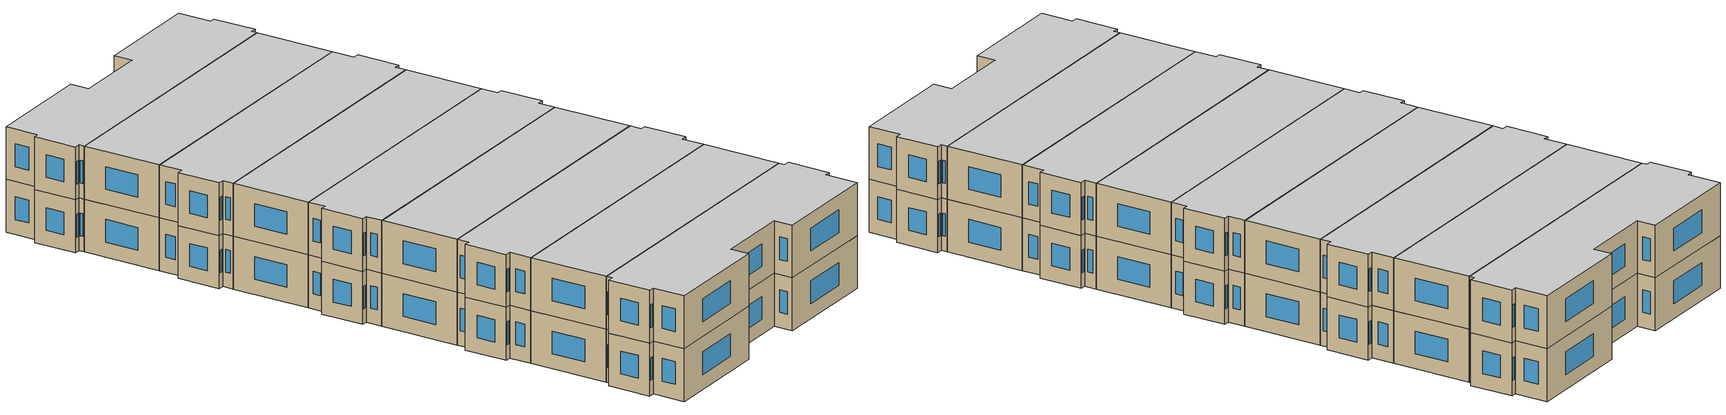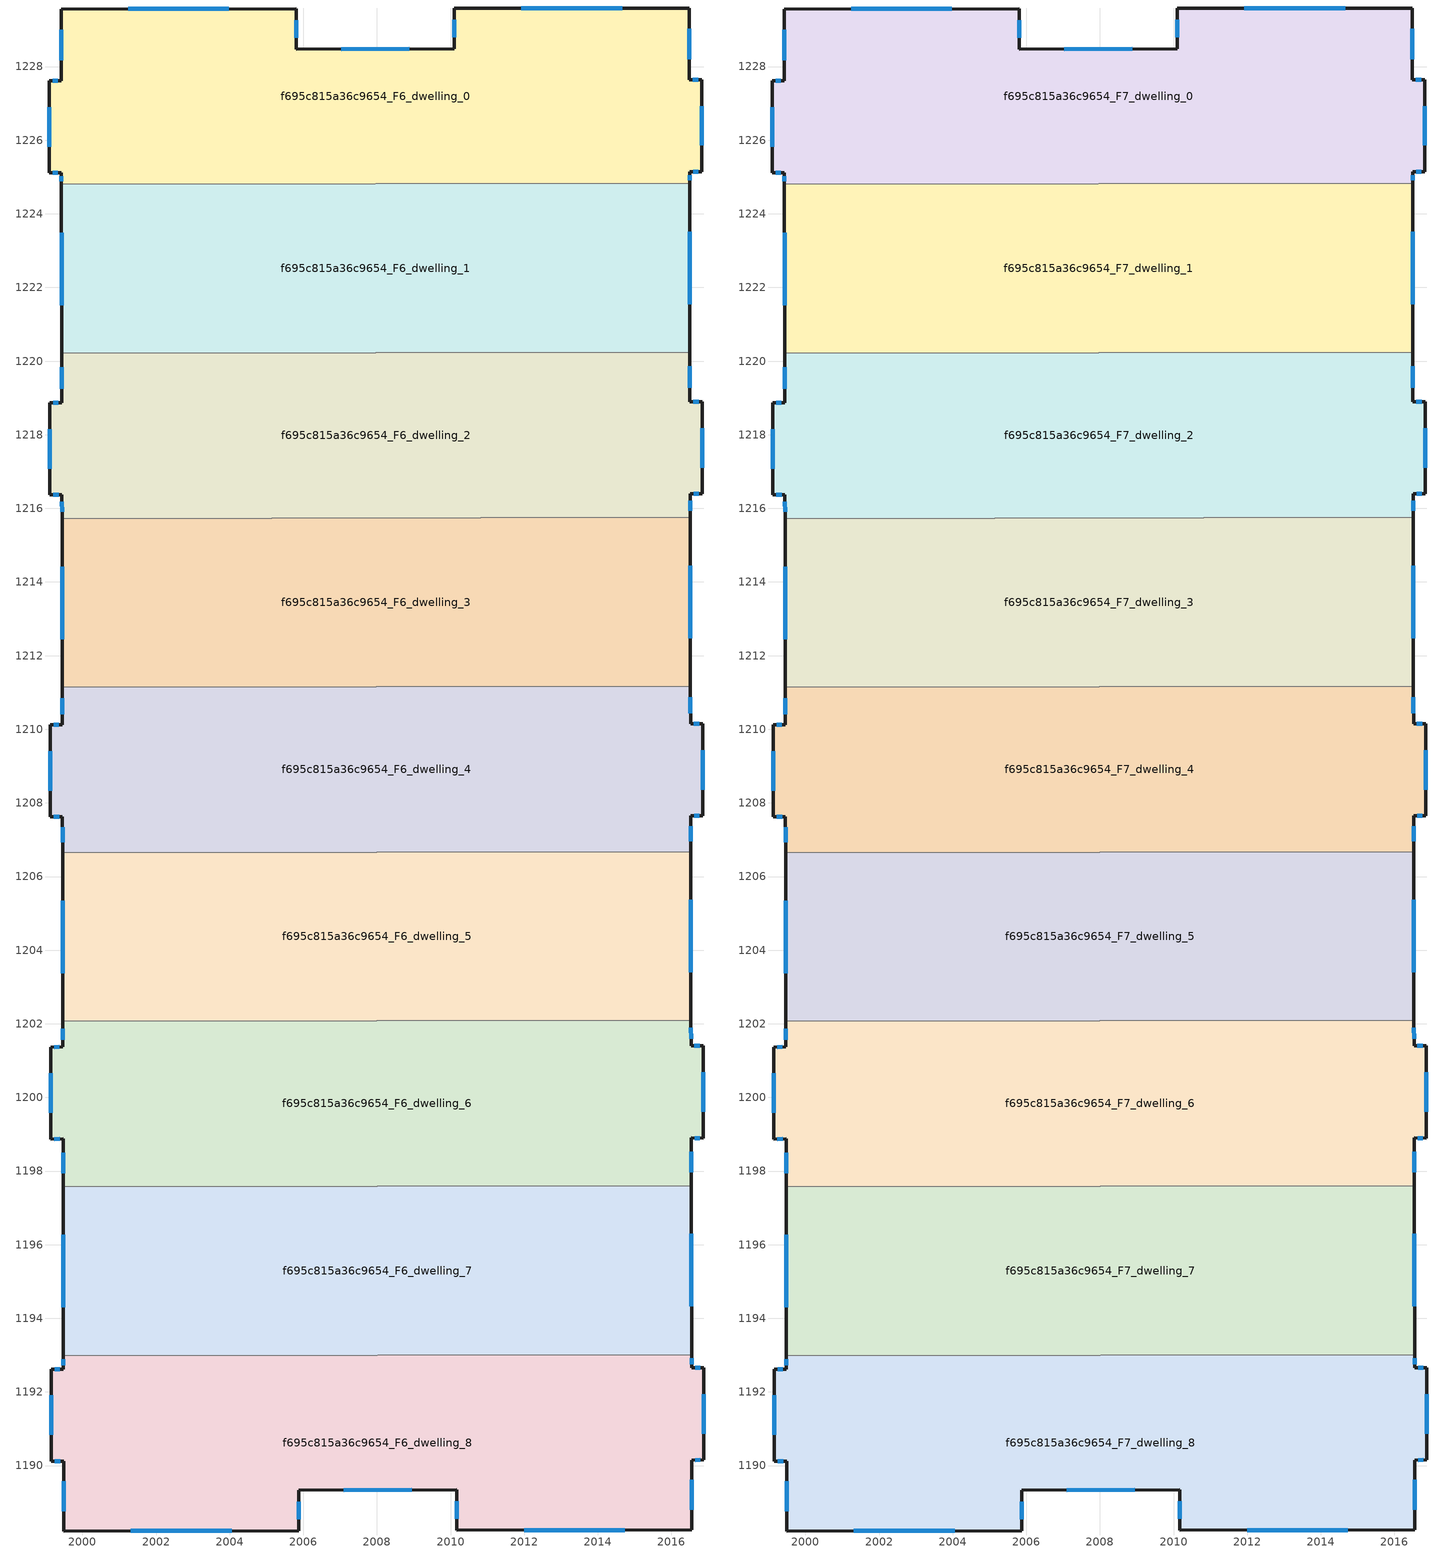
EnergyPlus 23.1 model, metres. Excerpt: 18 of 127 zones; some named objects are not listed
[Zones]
f695c815a36c9654_F6_dwelling_0
 floor to f695c815a36c9654_F5_dwelling_0 (EU_floor_Construction): 2016.48,1229.59 2016.49,1227.64 2016.82,1227.64 2016.82,1225.14 2016.49,1225.14 2016.49,1224.83 1999.43,1224.8 1999.43,1225.11 1999.1,1225.11 1999.1,1227.61 1999.43,1227.61 1999.42,1229.56 2005.8,1229.57 2005.81,1228.47 2010.1,1228.48 2010.1,1229.58 z18
 wall outside (EU_wall_Construction): 2016.49,1224.83 2016.49,1225.14 2016.82,1225.14 2016.82,1227.64 2016.49,1227.64 2016.48,1229.59 2010.1,1229.58 2010.1,1228.48 2005.81,1228.47 2005.8,1229.57 1999.42,1229.56 1999.43,1227.61 1999.1,1227.61 1999.1,1225.11 1999.43,1225.11 1999.43,1224.8 z18:21
 wall to f695c815a36c9654_F6_dwelling_1 (EU_wall_Construction): 1999.43,1224.8 2016.49,1224.83 z18:21
 window (EU_Window_Construction): 2014.66,1229.59 2011.93,1229.58 / 2016.49,1228.2 2016.49,1229.03 / 2016.72,1227.64 2016.58,1227.64 / 2016.82,1225.86 2016.82,1226.93 / 2016.59,1225.14 2016.73,1225.14 / 2016.49,1224.92 2016.49,1225.05 / 1999.43,1225.02 1999.43,1224.89 / 1999.19,1225.11 1999.34,1225.11 / 1999.1,1226.9 1999.1,1225.83 / 1999.33,1227.61 1999.19,1227.61 / 1999.42,1229.01 1999.43,1228.17 / 2003.98,1229.57 2001.25,1229.57 / 2005.81,1228.79 2005.8,1229.26 / 2008.88,1228.48 2007.03,1228.48 / 2010.1,1229.27 2010.1,1228.8 z18.86:20.14
f695c815a36c9654_F6_dwelling_1
 floor to f695c815a36c9654_F5_dwelling_1 (EU_floor_Construction): 2016.49,1224.83 2016.5,1220.24 1999.44,1220.21 1999.43,1224.8 z18
 wall outside (EU_wall_Construction): 2016.5,1220.24 2016.49,1224.83 / 1999.43,1224.8 1999.44,1220.21 z18:21
 wall to f695c815a36c9654_F6_dwelling_2 (EU_wall_Construction): 1999.44,1220.21 2016.5,1220.24 z18:21
 window (EU_Window_Construction): 2016.5,1221.55 2016.49,1223.52 / 1999.43,1223.49 1999.44,1221.52 z18.86:20.14
f695c815a36c9654_F6_dwelling_2
 floor to f695c815a36c9654_F5_dwelling_2 (EU_floor_Construction): 2016.5,1220.24 2016.5,1218.89 2016.83,1218.89 2016.84,1216.39 2016.51,1216.39 2016.51,1215.75 1999.45,1215.72 1999.45,1216.37 1999.11,1216.37 1999.11,1218.87 1999.44,1218.87 1999.44,1220.21 z18
 wall outside (EU_wall_Construction): 2016.51,1215.75 2016.51,1216.39 2016.84,1216.39 2016.83,1218.89 2016.5,1218.89 2016.5,1220.24 / 1999.44,1220.21 1999.44,1218.87 1999.11,1218.87 1999.11,1216.37 1999.45,1216.37 1999.45,1215.72 z18:21
 wall to f695c815a36c9654_F6_dwelling_3 (EU_wall_Construction): 1999.45,1215.72 2016.51,1215.75 z18:21
 window (EU_Window_Construction): 2016.6,1216.39 2016.74,1216.39 / 2016.51,1215.94 2016.51,1216.21 / 1999.45,1216.18 1999.45,1215.91 / 1999.21,1216.37 1999.35,1216.37 / 1999.11,1218.15 1999.11,1217.08 / 1999.35,1218.87 1999.2,1218.87 / 1999.44,1219.83 1999.44,1219.25 / 2016.5,1219.28 2016.5,1219.86 / 2016.74,1218.89 2016.6,1218.89 / 2016.83,1217.11 2016.83,1218.18 z18.86:20.14
f695c815a36c9654_F6_dwelling_3
 floor to f695c815a36c9654_F5_dwelling_3 (EU_floor_Construction): 2016.51,1215.75 2016.52,1211.17 1999.45,1211.14 1999.45,1215.72 z18
 wall outside (EU_wall_Construction): 2016.52,1211.17 2016.51,1215.75 / 1999.45,1215.72 1999.45,1211.14 z18:21
 wall to f695c815a36c9654_F6_dwelling_4 (EU_wall_Construction): 1999.45,1211.14 2016.52,1211.17 z18:21
 window (EU_Window_Construction): 2016.51,1212.48 2016.51,1214.44 / 1999.45,1214.41 1999.45,1212.45 z18.86:20.14
f695c815a36c9654_F6_dwelling_4
 floor to f695c815a36c9654_F5_dwelling_4 (EU_floor_Construction): 2016.52,1211.17 2016.52,1210.15 2016.85,1210.15 2016.85,1207.65 2016.52,1207.65 2016.52,1206.68 1999.46,1206.65 1999.46,1207.62 1999.13,1207.62 1999.12,1210.12 1999.46,1210.12 1999.45,1211.14 z18
 wall outside (EU_wall_Construction): 2016.52,1206.68 2016.52,1207.65 2016.85,1207.65 2016.85,1210.15 2016.52,1210.15 2016.52,1211.17 / 1999.45,1211.14 1999.46,1210.12 1999.12,1210.12 1999.13,1207.62 1999.46,1207.62 1999.46,1206.65 z18:21
 wall to f695c815a36c9654_F6_dwelling_5 (EU_wall_Construction): 1999.46,1206.65 2016.52,1206.68 z18:21
 window (EU_Window_Construction): 2016.62,1207.65 2016.76,1207.65 / 2016.52,1206.95 2016.52,1207.37 / 1999.46,1207.34 1999.46,1206.93 / 1999.22,1207.62 1999.36,1207.62 / 1999.13,1209.4 1999.13,1208.33 / 1999.36,1210.12 1999.22,1210.12 / 1999.45,1210.85 1999.45,1210.41 / 2016.52,1210.44 2016.52,1210.87 / 2016.75,1210.15 2016.61,1210.15 / 2016.85,1208.36 2016.85,1209.43 z18.86:20.14
f695c815a36c9654_F6_dwelling_5
 floor to f695c815a36c9654_F5_dwelling_5 (EU_floor_Construction): 2016.52,1206.68 2016.53,1202.09 1999.47,1202.06 1999.46,1206.65 z18
 wall outside (EU_wall_Construction): 2016.53,1202.09 2016.52,1206.68 / 1999.46,1206.65 1999.47,1202.06 z18:21
 wall to f695c815a36c9654_F6_dwelling_6 (EU_wall_Construction): 1999.47,1202.06 2016.53,1202.09 z18:21
 window (EU_Window_Construction): 2016.53,1203.4 2016.53,1205.37 / 1999.46,1205.34 1999.47,1203.37 z18.86:20.14
f695c815a36c9654_F6_dwelling_6
 floor to f695c815a36c9654_F5_dwelling_6 (EU_floor_Construction): 2016.53,1202.09 2016.53,1201.4 2016.86,1201.4 2016.86,1198.89 2016.54,1198.9 2016.54,1197.6 1999.48,1197.57 1999.47,1198.87 1999.14,1198.87 1999.14,1201.37 1999.47,1201.37 1999.47,1202.06 z18
 wall outside (EU_wall_Construction): 2016.54,1197.6 2016.54,1198.9 2016.86,1198.89 2016.86,1201.4 2016.53,1201.4 2016.53,1202.09 / 1999.47,1202.06 1999.47,1201.37 1999.14,1201.37 1999.14,1198.87 1999.47,1198.87 1999.48,1197.57 z18:21
 wall to f695c815a36c9654_F6_dwelling_7 (EU_wall_Construction): 1999.48,1197.57 2016.54,1197.6 z18:21
 window (EU_Window_Construction): 2016.63,1198.9 2016.77,1198.89 / 2016.54,1197.97 2016.54,1198.53 / 1999.47,1198.5 1999.48,1197.94 / 1999.24,1198.87 1999.38,1198.87 / 1999.14,1200.66 1999.14,1199.58 / 1999.38,1201.37 1999.23,1201.37 / 1999.47,1201.87 1999.47,1201.57 / 2016.53,1201.6 2016.53,1201.89 / 2016.77,1201.4 2016.63,1201.4 / 2016.86,1199.61 2016.86,1200.68 z18.86:20.14
f695c815a36c9654_F6_dwelling_7
 floor to f695c815a36c9654_F5_dwelling_7 (EU_floor_Construction): 2016.54,1197.6 2016.54,1193.02 1999.48,1192.99 1999.48,1197.57 z18
 wall outside (EU_wall_Construction): 2016.54,1193.02 2016.54,1197.6 / 1999.48,1197.57 1999.48,1192.99 z18:21
 wall to f695c815a36c9654_F6_dwelling_8 (EU_wall_Construction): 1999.48,1192.99 2016.54,1193.02 z18:21
 window (EU_Window_Construction): 2016.54,1194.33 2016.54,1196.29 / 1999.48,1196.26 1999.48,1194.3 z18.86:20.14
f695c815a36c9654_F6_dwelling_8
 floor to f695c815a36c9654_F5_dwelling_8 (EU_floor_Construction): 2016.54,1193.02 2016.55,1192.65 2016.88,1192.65 2016.88,1190.15 2016.55,1190.15 2016.55,1188.25 2010.17,1188.24 2010.17,1189.34 2005.87,1189.33 2005.87,1188.23 1999.49,1188.22 1999.49,1190.12 1999.16,1190.12 1999.15,1192.62 1999.48,1192.62 1999.48,1192.99 z18
 wall outside (EU_wall_Construction): 1999.48,1192.99 1999.48,1192.62 1999.15,1192.62 1999.16,1190.12 1999.49,1190.12 1999.49,1188.22 2005.87,1188.23 2005.87,1189.33 2010.17,1189.34 2010.17,1188.24 2016.55,1188.25 2016.55,1190.15 2016.88,1190.15 2016.88,1192.65 2016.55,1192.65 2016.54,1193.02 z18:21
 window (EU_Window_Construction): 2016.64,1190.15 2016.79,1190.15 / 2016.55,1188.79 2016.55,1189.61 / 2012,1188.24 2014.73,1188.25 / 2010.17,1189.03 2010.17,1188.56 / 2007.1,1189.34 2008.94,1189.34 / 2005.87,1188.55 2005.87,1189.02 / 2001.32,1188.23 2004.05,1188.23 / 1999.49,1189.58 1999.49,1188.77 / 1999.25,1190.12 1999.39,1190.12 / 1999.16,1191.91 1999.16,1190.84 / 1999.39,1192.62 1999.25,1192.62 / 1999.48,1192.88 1999.48,1192.73 / 2016.55,1192.76 2016.55,1192.91 / 2016.78,1192.65 2016.64,1192.65 / 2016.88,1190.87 2016.88,1191.94 z18.86:20.14
f695c815a36c9654_F7_dwelling_0
 floor to f695c815a36c9654_F6_dwelling_0 (EU_floor_Construction): 2016.48,1229.59 2016.49,1227.64 2016.82,1227.64 2016.82,1225.14 2016.49,1225.14 2016.49,1224.83 1999.43,1224.8 1999.43,1225.11 1999.1,1225.11 1999.1,1227.61 1999.43,1227.61 1999.42,1229.56 2005.8,1229.57 2005.81,1228.47 2010.1,1228.48 2010.1,1229.58 z21
 wall outside (EU_wall_Construction): 2016.49,1224.83 2016.49,1225.14 2016.82,1225.14 2016.82,1227.64 2016.49,1227.64 2016.48,1229.59 2010.1,1229.58 2010.1,1228.48 2005.81,1228.47 2005.8,1229.57 1999.42,1229.56 1999.43,1227.61 1999.1,1227.61 1999.1,1225.11 1999.43,1225.11 1999.43,1224.8 z21:24
 wall to f695c815a36c9654_F7_dwelling_1 (EU_wall_Construction): 1999.43,1224.8 2016.49,1224.83 z21:24
 window (EU_Window_Construction): 2014.66,1229.59 2011.93,1229.58 / 2016.49,1228.2 2016.49,1229.03 / 2016.72,1227.64 2016.58,1227.64 / 2016.82,1225.86 2016.82,1226.93 / 2016.59,1225.14 2016.73,1225.14 / 2016.49,1224.92 2016.49,1225.05 / 1999.43,1225.02 1999.43,1224.89 / 1999.19,1225.11 1999.34,1225.11 / 1999.1,1226.9 1999.1,1225.83 / 1999.33,1227.61 1999.19,1227.61 / 1999.42,1229.01 1999.43,1228.17 / 2003.98,1229.57 2001.25,1229.57 / 2005.81,1228.79 2005.8,1229.26 / 2008.88,1228.48 2007.03,1228.48 / 2010.1,1229.27 2010.1,1228.8 z21.86:23.14
 ceiling to f695c815a36c9654_F8_dwelling_0 (EU_floor_Construction): 2016.49,1224.83 2016.49,1225.14 2016.82,1225.14 2016.82,1227.64 2016.49,1227.64 2016.48,1229.59 2010.1,1229.58 2010.1,1228.48 2005.81,1228.47 2005.8,1229.57 1999.42,1229.56 1999.43,1227.61 1999.1,1227.61 1999.1,1225.11 1999.43,1225.11 1999.43,1224.8 z24
f695c815a36c9654_F7_dwelling_1
 floor to f695c815a36c9654_F6_dwelling_1 (EU_floor_Construction): 2016.49,1224.83 2016.5,1220.24 1999.44,1220.21 1999.43,1224.8 z21
 wall outside (EU_wall_Construction): 2016.5,1220.24 2016.49,1224.83 / 1999.43,1224.8 1999.44,1220.21 z21:24
 wall to f695c815a36c9654_F7_dwelling_2 (EU_wall_Construction): 1999.44,1220.21 2016.5,1220.24 z21:24
 window (EU_Window_Construction): 2016.5,1221.55 2016.49,1223.52 / 1999.43,1223.49 1999.44,1221.52 z21.86:23.14
 ceiling to f695c815a36c9654_F8_dwelling_1 (EU_floor_Construction): 2016.5,1220.24 2016.49,1224.83 1999.43,1224.8 1999.44,1220.21 z24
f695c815a36c9654_F7_dwelling_2
 floor to f695c815a36c9654_F6_dwelling_2 (EU_floor_Construction): 2016.5,1220.24 2016.5,1218.89 2016.83,1218.89 2016.84,1216.39 2016.51,1216.39 2016.51,1215.75 1999.45,1215.72 1999.45,1216.37 1999.11,1216.37 1999.11,1218.87 1999.44,1218.87 1999.44,1220.21 z21
 wall outside (EU_wall_Construction): 2016.51,1215.75 2016.51,1216.39 2016.84,1216.39 2016.83,1218.89 2016.5,1218.89 2016.5,1220.24 / 1999.44,1220.21 1999.44,1218.87 1999.11,1218.87 1999.11,1216.37 1999.45,1216.37 1999.45,1215.72 z21:24
 wall to f695c815a36c9654_F7_dwelling_3 (EU_wall_Construction): 1999.45,1215.72 2016.51,1215.75 z21:24
 window (EU_Window_Construction): 2016.6,1216.39 2016.74,1216.39 / 2016.51,1215.94 2016.51,1216.21 / 1999.45,1216.18 1999.45,1215.91 / 1999.21,1216.37 1999.35,1216.37 / 1999.11,1218.15 1999.11,1217.08 / 1999.35,1218.87 1999.2,1218.87 / 1999.44,1219.83 1999.44,1219.25 / 2016.5,1219.28 2016.5,1219.86 / 2016.74,1218.89 2016.6,1218.89 / 2016.83,1217.11 2016.83,1218.18 z21.86:23.14
 ceiling to f695c815a36c9654_F8_dwelling_2 (EU_floor_Construction): 2016.51,1215.75 2016.51,1216.39 2016.84,1216.39 2016.83,1218.89 2016.5,1218.89 2016.5,1220.24 1999.44,1220.21 1999.44,1218.87 1999.11,1218.87 1999.11,1216.37 1999.45,1216.37 1999.45,1215.72 z24
f695c815a36c9654_F7_dwelling_3
 floor to f695c815a36c9654_F6_dwelling_3 (EU_floor_Construction): 2016.51,1215.75 2016.52,1211.17 1999.45,1211.14 1999.45,1215.72 z21
 wall outside (EU_wall_Construction): 2016.52,1211.17 2016.51,1215.75 / 1999.45,1215.72 1999.45,1211.14 z21:24
 wall to f695c815a36c9654_F7_dwelling_4 (EU_wall_Construction): 1999.45,1211.14 2016.52,1211.17 z21:24
 window (EU_Window_Construction): 2016.51,1212.48 2016.51,1214.44 / 1999.45,1214.41 1999.45,1212.45 z21.86:23.14
 ceiling to f695c815a36c9654_F8_dwelling_3 (EU_floor_Construction): 2016.52,1211.17 2016.51,1215.75 1999.45,1215.72 1999.45,1211.14 z24
f695c815a36c9654_F7_dwelling_4
 floor to f695c815a36c9654_F6_dwelling_4 (EU_floor_Construction): 2016.52,1211.17 2016.52,1210.15 2016.85,1210.15 2016.85,1207.65 2016.52,1207.65 2016.52,1206.68 1999.46,1206.65 1999.46,1207.62 1999.13,1207.62 1999.12,1210.12 1999.46,1210.12 1999.45,1211.14 z21
 wall outside (EU_wall_Construction): 2016.52,1206.68 2016.52,1207.65 2016.85,1207.65 2016.85,1210.15 2016.52,1210.15 2016.52,1211.17 / 1999.45,1211.14 1999.46,1210.12 1999.12,1210.12 1999.13,1207.62 1999.46,1207.62 1999.46,1206.65 z21:24
 wall to f695c815a36c9654_F7_dwelling_5 (EU_wall_Construction): 1999.46,1206.65 2016.52,1206.68 z21:24
 window (EU_Window_Construction): 2016.62,1207.65 2016.76,1207.65 / 2016.52,1206.95 2016.52,1207.37 / 1999.46,1207.34 1999.46,1206.93 / 1999.22,1207.62 1999.36,1207.62 / 1999.13,1209.4 1999.13,1208.33 / 1999.36,1210.12 1999.22,1210.12 / 1999.45,1210.85 1999.45,1210.41 / 2016.52,1210.44 2016.52,1210.87 / 2016.75,1210.15 2016.61,1210.15 / 2016.85,1208.36 2016.85,1209.43 z21.86:23.14
 ceiling to f695c815a36c9654_F8_dwelling_4 (EU_floor_Construction): 2016.52,1206.68 2016.52,1207.65 2016.85,1207.65 2016.85,1210.15 2016.52,1210.15 2016.52,1211.17 1999.45,1211.14 1999.46,1210.12 1999.12,1210.12 1999.13,1207.62 1999.46,1207.62 1999.46,1206.65 z24
f695c815a36c9654_F7_dwelling_5
 floor to f695c815a36c9654_F6_dwelling_5 (EU_floor_Construction): 2016.52,1206.68 2016.53,1202.09 1999.47,1202.06 1999.46,1206.65 z21
 wall outside (EU_wall_Construction): 2016.53,1202.09 2016.52,1206.68 / 1999.46,1206.65 1999.47,1202.06 z21:24
 wall to f695c815a36c9654_F7_dwelling_6 (EU_wall_Construction): 1999.47,1202.06 2016.53,1202.09 z21:24
 window (EU_Window_Construction): 2016.53,1203.4 2016.53,1205.37 / 1999.46,1205.34 1999.47,1203.37 z21.86:23.14
 ceiling to f695c815a36c9654_F8_dwelling_5 (EU_floor_Construction): 2016.53,1202.09 2016.52,1206.68 1999.46,1206.65 1999.47,1202.06 z24
f695c815a36c9654_F7_dwelling_6
 floor to f695c815a36c9654_F6_dwelling_6 (EU_floor_Construction): 2016.53,1202.09 2016.53,1201.4 2016.86,1201.4 2016.86,1198.89 2016.54,1198.9 2016.54,1197.6 1999.48,1197.57 1999.47,1198.87 1999.14,1198.87 1999.14,1201.37 1999.47,1201.37 1999.47,1202.06 z21
 wall outside (EU_wall_Construction): 2016.54,1197.6 2016.54,1198.9 2016.86,1198.89 2016.86,1201.4 2016.53,1201.4 2016.53,1202.09 / 1999.47,1202.06 1999.47,1201.37 1999.14,1201.37 1999.14,1198.87 1999.47,1198.87 1999.48,1197.57 z21:24
 wall to f695c815a36c9654_F7_dwelling_7 (EU_wall_Construction): 1999.48,1197.57 2016.54,1197.6 z21:24
 window (EU_Window_Construction): 2016.63,1198.9 2016.77,1198.89 / 2016.54,1197.97 2016.54,1198.53 / 1999.47,1198.5 1999.48,1197.94 / 1999.24,1198.87 1999.38,1198.87 / 1999.14,1200.66 1999.14,1199.58 / 1999.38,1201.37 1999.23,1201.37 / 1999.47,1201.87 1999.47,1201.57 / 2016.53,1201.6 2016.53,1201.89 / 2016.77,1201.4 2016.63,1201.4 / 2016.86,1199.61 2016.86,1200.68 z21.86:23.14
 ceiling to f695c815a36c9654_F8_dwelling_6 (EU_floor_Construction): 2016.54,1197.6 2016.54,1198.9 2016.86,1198.89 2016.86,1201.4 2016.53,1201.4 2016.53,1202.09 1999.47,1202.06 1999.47,1201.37 1999.14,1201.37 1999.14,1198.87 1999.47,1198.87 1999.48,1197.57 z24
f695c815a36c9654_F7_dwelling_7
 floor to f695c815a36c9654_F6_dwelling_7 (EU_floor_Construction): 2016.54,1197.6 2016.54,1193.02 1999.48,1192.99 1999.48,1197.57 z21
 wall outside (EU_wall_Construction): 2016.54,1193.02 2016.54,1197.6 / 1999.48,1197.57 1999.48,1192.99 z21:24
 wall to f695c815a36c9654_F7_dwelling_8 (EU_wall_Construction): 1999.48,1192.99 2016.54,1193.02 z21:24
 window (EU_Window_Construction): 2016.54,1194.33 2016.54,1196.29 / 1999.48,1196.26 1999.48,1194.3 z21.86:23.14
 ceiling to f695c815a36c9654_F8_dwelling_7 (EU_floor_Construction): 2016.54,1193.02 2016.54,1197.6 1999.48,1197.57 1999.48,1192.99 z24
f695c815a36c9654_F7_dwelling_8
 floor to f695c815a36c9654_F6_dwelling_8 (EU_floor_Construction): 2016.54,1193.02 2016.55,1192.65 2016.88,1192.65 2016.88,1190.15 2016.55,1190.15 2016.55,1188.25 2010.17,1188.24 2010.17,1189.34 2005.87,1189.33 2005.87,1188.23 1999.49,1188.22 1999.49,1190.12 1999.16,1190.12 1999.15,1192.62 1999.48,1192.62 1999.48,1192.99 z21
 wall outside (EU_wall_Construction): 1999.48,1192.99 1999.48,1192.62 1999.15,1192.62 1999.16,1190.12 1999.49,1190.12 1999.49,1188.22 2005.87,1188.23 2005.87,1189.33 2010.17,1189.34 2010.17,1188.24 2016.55,1188.25 2016.55,1190.15 2016.88,1190.15 2016.88,1192.65 2016.55,1192.65 2016.54,1193.02 z21:24
 window (EU_Window_Construction): 2016.64,1190.15 2016.79,1190.15 / 2016.55,1188.79 2016.55,1189.61 / 2012,1188.24 2014.73,1188.25 / 2010.17,1189.03 2010.17,1188.56 / 2007.1,1189.34 2008.94,1189.34 / 2005.87,1188.55 2005.87,1189.02 / 2001.32,1188.23 2004.05,1188.23 / 1999.49,1189.58 1999.49,1188.77 / 1999.25,1190.12 1999.39,1190.12 / 1999.16,1191.91 1999.16,1190.84 / 1999.39,1192.62 1999.25,1192.62 / 1999.48,1192.88 1999.48,1192.73 / 2016.55,1192.76 2016.55,1192.91 / 2016.78,1192.65 2016.64,1192.65 / 2016.88,1190.87 2016.88,1191.94 z21.86:23.14
 ceiling to f695c815a36c9654_F8_dwelling_8 (EU_floor_Construction): 2016.55,1188.25 2016.55,1190.15 2016.88,1190.15 2016.88,1192.65 2016.55,1192.65 2016.54,1193.02 1999.48,1192.99 1999.48,1192.62 1999.15,1192.62 1999.16,1190.12 1999.49,1190.12 1999.49,1188.22 2005.87,1188.23 2005.87,1189.33 2010.17,1189.34 2010.17,1188.24 z24
[Building]
EU S2 Campaign: North Axis=0; Terrain=City; Solar Distribution=FullExterior
[Site:Location]
Helsinki-Vantaa.AP: Latitude=60.317; Longitude=24.963; Time Zone=2; Elevation=54.6
[SizingPeriod:WeatherFileDays]
AnnualSizingPeriod: Begin Month=1; Begin Day of Month=1; End Month=12; End Day of Month=31; Day of Week for Start Day=Monday; Use Weather File Daylight Saving Period=No; Use Weather File Rain and Snow Indicators=No
[MATERIAL]
EU_InternalMass_Material: Roughness=MediumRough; Thickness=0.1; Conductivity=1; Density=1800; Specific Heat=900; Thermal Absorptance=0.9; Solar Absorptance=0.7; Visible Absorptance=0.7
[MATERIAL:NOMASS] Roughness=MediumRough; Thermal Absorptance=0.9; Solar Absorptance=0.7; Visible Absorptance=0.7
Name | Thermal Resistance
EU_wall_NoMass | 2.6932
EU_floor_NoMass | 2.22482
[WINDOWMATERIAL:SIMPLEGLAZINGSYSTEM]
EU_Window_SimpleGlazing: UFactor=2.14966; Solar Heat Gain Coefficient=0.7; Visible Transmittance=0.7
[CONSTRUCTION]
EU_wall_Construction: EU_wall_NoMass
EU_floor_Construction: EU_floor_NoMass
EU_Window_Construction: EU_Window_SimpleGlazing
EU_InternalMass_Construction: EU_InternalMass_Material
[ZONE] Type=1; Multiplier=1; Ceiling Height=autocalculate; Floor Area=autocalculate; Part of Total Floor Area=Yes
Name | Volume
f695c815a36c9654_F6_dwelling_0; f695c815a36c9654_F7_dwelling_0 | 234.689
f695c815a36c9654_F6_dwelling_1; f695c815a36c9654_F7_dwelling_1 | 234.713
f695c815a36c9654_F6_dwelling_2; f695c815a36c9654_F7_dwelling_2 | 234.687
f695c815a36c9654_F6_dwelling_3; f695c815a36c9654_F7_dwelling_3 | 234.707
f695c815a36c9654_F6_dwelling_4; f695c815a36c9654_F7_dwelling_4 | 234.723
f695c815a36c9654_F6_dwelling_5; f695c815a36c9654_F7_dwelling_5 | 234.682
f695c815a36c9654_F6_dwelling_6; f695c815a36c9654_F7_dwelling_6 | 234.732
f695c815a36c9654_F6_dwelling_7; f695c815a36c9654_F7_dwelling_7 | 234.715
f695c815a36c9654_F6_dwelling_8; f695c815a36c9654_F7_dwelling_8 | 234.683
[INTERNALMASS] Construction=EU_InternalMass_Construction
Name | Zone or ZoneList | Surface Area
f695c815a36c9654_F6_dwelling_0_EU_InternalMass | f695c815a36c9654_F6_dwelling_0 | 78.2299
f695c815a36c9654_F6_dwelling_1_EU_InternalMass | f695c815a36c9654_F6_dwelling_1 | 78.238
f695c815a36c9654_F6_dwelling_2_EU_InternalMass | f695c815a36c9654_F6_dwelling_2 | 78.2295
f695c815a36c9654_F6_dwelling_3_EU_InternalMass | f695c815a36c9654_F6_dwelling_3 | 78.2357
f695c815a36c9654_F6_dwelling_4_EU_InternalMass | f695c815a36c9654_F6_dwelling_4 | 78.2412
f695c815a36c9654_F6_dwelling_5_EU_InternalMass | f695c815a36c9654_F6_dwelling_5 | 78.2272
f695c815a36c9654_F6_dwelling_6_EU_InternalMass | f695c815a36c9654_F6_dwelling_6 | 78.2443
f695c815a36c9654_F6_dwelling_7_EU_InternalMass | f695c815a36c9654_F6_dwelling_7 | 78.238
f695c815a36c9654_F6_dwelling_8_EU_InternalMass | f695c815a36c9654_F6_dwelling_8 | 78.2268
f695c815a36c9654_F7_dwelling_0_EU_InternalMass | f695c815a36c9654_F7_dwelling_0 | 78.2299
f695c815a36c9654_F7_dwelling_1_EU_InternalMass | f695c815a36c9654_F7_dwelling_1 | 78.238
f695c815a36c9654_F7_dwelling_2_EU_InternalMass | f695c815a36c9654_F7_dwelling_2 | 78.2295
f695c815a36c9654_F7_dwelling_3_EU_InternalMass | f695c815a36c9654_F7_dwelling_3 | 78.2357
f695c815a36c9654_F7_dwelling_4_EU_InternalMass | f695c815a36c9654_F7_dwelling_4 | 78.2412
f695c815a36c9654_F7_dwelling_5_EU_InternalMass | f695c815a36c9654_F7_dwelling_5 | 78.2272
f695c815a36c9654_F7_dwelling_6_EU_InternalMass | f695c815a36c9654_F7_dwelling_6 | 78.2443
f695c815a36c9654_F7_dwelling_7_EU_InternalMass | f695c815a36c9654_F7_dwelling_7 | 78.238
f695c815a36c9654_F7_dwelling_8_EU_InternalMass | f695c815a36c9654_F7_dwelling_8 | 78.2268
[OTHEREQUIPMENT] Fuel Type=Electricity; Design Level Calculation Method=Watts/Area; Power per Zone Floor Area=1; Fraction Latent=0; Fraction Radiant=0; Fraction Lost=0; Carbon Dioxide Generation Rate=0; EndUse Subcategory=EU_Step8_InternalGains
Name | Zone or ZoneList or Space or SpaceList | Schedule
EU_Step8_InternalGain_f695c815a36c9654_F6_dwelling_0_f000 | f695c815a36c9654_F6_dwelling_0 | EU_Step8_GainSchedule_f695c815a36c9654_F6_dwelling_0_f000
EU_Step8_InternalGain_f695c815a36c9654_F6_dwelling_1_f000 | f695c815a36c9654_F6_dwelling_1 | EU_Step8_GainSchedule_f695c815a36c9654_F6_dwelling_1_f000
EU_Step8_InternalGain_f695c815a36c9654_F6_dwelling_2_f000 | f695c815a36c9654_F6_dwelling_2 | EU_Step8_GainSchedule_f695c815a36c9654_F6_dwelling_2_f000
EU_Step8_InternalGain_f695c815a36c9654_F6_dwelling_3_f000 | f695c815a36c9654_F6_dwelling_3 | EU_Step8_GainSchedule_f695c815a36c9654_F6_dwelling_3_f000
EU_Step8_InternalGain_f695c815a36c9654_F6_dwelling_4_f000 | f695c815a36c9654_F6_dwelling_4 | EU_Step8_GainSchedule_f695c815a36c9654_F6_dwelling_4_f000
EU_Step8_InternalGain_f695c815a36c9654_F6_dwelling_5_f000 | f695c815a36c9654_F6_dwelling_5 | EU_Step8_GainSchedule_f695c815a36c9654_F6_dwelling_5_f000
EU_Step8_InternalGain_f695c815a36c9654_F6_dwelling_6_f000 | f695c815a36c9654_F6_dwelling_6 | EU_Step8_GainSchedule_f695c815a36c9654_F6_dwelling_6_f000
EU_Step8_InternalGain_f695c815a36c9654_F6_dwelling_7_f000 | f695c815a36c9654_F6_dwelling_7 | EU_Step8_GainSchedule_f695c815a36c9654_F6_dwelling_7_f000
EU_Step8_InternalGain_f695c815a36c9654_F6_dwelling_8_f000 | f695c815a36c9654_F6_dwelling_8 | EU_Step8_GainSchedule_f695c815a36c9654_F6_dwelling_8_f000
EU_Step8_InternalGain_f695c815a36c9654_F7_dwelling_0_f000 | f695c815a36c9654_F7_dwelling_0 | EU_Step8_GainSchedule_f695c815a36c9654_F7_dwelling_0_f000
EU_Step8_InternalGain_f695c815a36c9654_F7_dwelling_1_f000 | f695c815a36c9654_F7_dwelling_1 | EU_Step8_GainSchedule_f695c815a36c9654_F7_dwelling_1_f000
EU_Step8_InternalGain_f695c815a36c9654_F7_dwelling_2_f000 | f695c815a36c9654_F7_dwelling_2 | EU_Step8_GainSchedule_f695c815a36c9654_F7_dwelling_2_f000
EU_Step8_InternalGain_f695c815a36c9654_F7_dwelling_3_f000 | f695c815a36c9654_F7_dwelling_3 | EU_Step8_GainSchedule_f695c815a36c9654_F7_dwelling_3_f000
EU_Step8_InternalGain_f695c815a36c9654_F7_dwelling_4_f000 | f695c815a36c9654_F7_dwelling_4 | EU_Step8_GainSchedule_f695c815a36c9654_F7_dwelling_4_f000
EU_Step8_InternalGain_f695c815a36c9654_F7_dwelling_5_f000 | f695c815a36c9654_F7_dwelling_5 | EU_Step8_GainSchedule_f695c815a36c9654_F7_dwelling_5_f000
EU_Step8_InternalGain_f695c815a36c9654_F7_dwelling_6_f000 | f695c815a36c9654_F7_dwelling_6 | EU_Step8_GainSchedule_f695c815a36c9654_F7_dwelling_6_f000
EU_Step8_InternalGain_f695c815a36c9654_F7_dwelling_7_f000 | f695c815a36c9654_F7_dwelling_7 | EU_Step8_GainSchedule_f695c815a36c9654_F7_dwelling_7_f000
EU_Step8_InternalGain_f695c815a36c9654_F7_dwelling_8_f000 | f695c815a36c9654_F7_dwelling_8 | EU_Step8_GainSchedule_f695c815a36c9654_F7_dwelling_8_f000
[ZONEVENTILATION:DESIGNFLOWRATE] Schedule=EU_AlwaysOn; Design Flow Rate Calculation Method=AirChanges/Hour; Air Changes per Hour=0.586271; Ventilation Type=Natural; Fan Pressure Rise=0; Fan Total Efficiency=1; Constant Term Coefficient=1; Temperature Term Coefficient=0; Velocity Term Coefficient=0; Velocity Squared Term Coefficient=0; Minimum Indoor Temperature=-100; Maximum Indoor Temperature=100; Delta Temperature=-100; Minimum Outdoor Temperature=-100; Maximum Outdoor Temperature=100; Maximum Wind Speed=40
Name | Zone or ZoneList or Space or SpaceList
EU_ConstantAir_f695c815a36c9654_F6_dwelling_0 | f695c815a36c9654_F6_dwelling_0
EU_ConstantAir_f695c815a36c9654_F6_dwelling_1 | f695c815a36c9654_F6_dwelling_1
EU_ConstantAir_f695c815a36c9654_F6_dwelling_2 | f695c815a36c9654_F6_dwelling_2
EU_ConstantAir_f695c815a36c9654_F6_dwelling_3 | f695c815a36c9654_F6_dwelling_3
EU_ConstantAir_f695c815a36c9654_F6_dwelling_4 | f695c815a36c9654_F6_dwelling_4
EU_ConstantAir_f695c815a36c9654_F6_dwelling_5 | f695c815a36c9654_F6_dwelling_5
EU_ConstantAir_f695c815a36c9654_F6_dwelling_6 | f695c815a36c9654_F6_dwelling_6
EU_ConstantAir_f695c815a36c9654_F6_dwelling_7 | f695c815a36c9654_F6_dwelling_7
EU_ConstantAir_f695c815a36c9654_F6_dwelling_8 | f695c815a36c9654_F6_dwelling_8
EU_ConstantAir_f695c815a36c9654_F7_dwelling_0 | f695c815a36c9654_F7_dwelling_0
EU_ConstantAir_f695c815a36c9654_F7_dwelling_1 | f695c815a36c9654_F7_dwelling_1
EU_ConstantAir_f695c815a36c9654_F7_dwelling_2 | f695c815a36c9654_F7_dwelling_2
EU_ConstantAir_f695c815a36c9654_F7_dwelling_3 | f695c815a36c9654_F7_dwelling_3
EU_ConstantAir_f695c815a36c9654_F7_dwelling_4 | f695c815a36c9654_F7_dwelling_4
EU_ConstantAir_f695c815a36c9654_F7_dwelling_5 | f695c815a36c9654_F7_dwelling_5
EU_ConstantAir_f695c815a36c9654_F7_dwelling_6 | f695c815a36c9654_F7_dwelling_6
EU_ConstantAir_f695c815a36c9654_F7_dwelling_7 | f695c815a36c9654_F7_dwelling_7
EU_ConstantAir_f695c815a36c9654_F7_dwelling_8 | f695c815a36c9654_F7_dwelling_8
[HVACTEMPLATE:ZONE:IDEALLOADSAIRSYSTEM] System Availability Schedule=EU_AlwaysOn; Maximum Heating Supply Air Temperature=50; Minimum Cooling Supply Air Temperature=13; Maximum Heating Supply Air Humidity Ratio=0.0156; Minimum Cooling Supply Air Humidity Ratio=0.0077; Heating Limit=NoLimit; Cooling Limit=NoLimit; Heating Availability Schedule=EU_AlwaysOn; Cooling Availability Schedule=EU_CoolingOff; Dehumidification Control Type=ConstantSensibleHeatRatio; Cooling Sensible Heat Ratio=0.7; Dehumidification Setpoint=60; Humidification Control Type=None; Humidification Setpoint=30; Outdoor Air Method=None; Outdoor Air Flow Rate per Person=0.00944; Outdoor Air Flow Rate per Zone Floor Area=0; Outdoor Air Flow Rate per Zone=0; Demand Controlled Ventilation Type=None; Outdoor Air Economizer Type=NoEconomizer; Heat Recovery Type=None; Sensible Heat Recovery Effectiveness=0.7; Latent Heat Recovery Effectiveness=0.65
Name | Template Thermostat
f695c815a36c9654_F6_dwelling_0 | EU_HeatOnly_f695c815a36c9654_F6_dwelling_0
f695c815a36c9654_F6_dwelling_1 | EU_HeatOnly_f695c815a36c9654_F6_dwelling_1
f695c815a36c9654_F6_dwelling_2 | EU_HeatOnly_f695c815a36c9654_F6_dwelling_2
f695c815a36c9654_F6_dwelling_3 | EU_HeatOnly_f695c815a36c9654_F6_dwelling_3
f695c815a36c9654_F6_dwelling_4 | EU_HeatOnly_f695c815a36c9654_F6_dwelling_4
f695c815a36c9654_F6_dwelling_5 | EU_HeatOnly_f695c815a36c9654_F6_dwelling_5
f695c815a36c9654_F6_dwelling_6 | EU_HeatOnly_f695c815a36c9654_F6_dwelling_6
f695c815a36c9654_F6_dwelling_7 | EU_HeatOnly_f695c815a36c9654_F6_dwelling_7
f695c815a36c9654_F6_dwelling_8 | EU_HeatOnly_f695c815a36c9654_F6_dwelling_8
f695c815a36c9654_F7_dwelling_0 | EU_HeatOnly_f695c815a36c9654_F7_dwelling_0
f695c815a36c9654_F7_dwelling_1 | EU_HeatOnly_f695c815a36c9654_F7_dwelling_1
f695c815a36c9654_F7_dwelling_2 | EU_HeatOnly_f695c815a36c9654_F7_dwelling_2
f695c815a36c9654_F7_dwelling_3 | EU_HeatOnly_f695c815a36c9654_F7_dwelling_3
f695c815a36c9654_F7_dwelling_4 | EU_HeatOnly_f695c815a36c9654_F7_dwelling_4
f695c815a36c9654_F7_dwelling_5 | EU_HeatOnly_f695c815a36c9654_F7_dwelling_5
f695c815a36c9654_F7_dwelling_6 | EU_HeatOnly_f695c815a36c9654_F7_dwelling_6
f695c815a36c9654_F7_dwelling_7 | EU_HeatOnly_f695c815a36c9654_F7_dwelling_7
f695c815a36c9654_F7_dwelling_8 | EU_HeatOnly_f695c815a36c9654_F7_dwelling_8
[SIZING:ZONE] Zone Cooling Design Supply Air Temperature Input Method=SupplyAirTemperature; Zone Cooling Design Supply Air Temperature=13; Zone Heating Design Supply Air Temperature Input Method=SupplyAirTemperature; Zone Heating Design Supply Air Temperature=50; Zone Cooling Design Supply Air Humidity Ratio=0.008; Zone Heating Design Supply Air Humidity Ratio=0.008; Cooling Design Air Flow Method=DesignDay; Cooling Design Air Flow Rate=0; Cooling Minimum Air Flow per Zone Floor Area=0.000762; Cooling Minimum Air Flow=0; Cooling Minimum Air Flow Fraction=0.2; Heating Design Air Flow Method=DesignDay; Heating Design Air Flow Rate=0; Heating Maximum Air Flow per Zone Floor Area=0.002032; Heating Maximum Air Flow=0.141576; Heating Maximum Air Flow Fraction=0.3; Account for Dedicated Outdoor Air System=No; Dedicated Outdoor Air System Control Strategy=NeutralSupplyAir; Dedicated Outdoor Air Low Setpoint Temperature for Design=autosize; Dedicated Outdoor Air High Setpoint Temperature for Design=autosize; Zone Load Sizing Method=Sensible Load Only No Latent Load; Zone Latent Cooling Design Supply Air Humidity Ratio Input Method=HumidityRatioDifference; Zone Cooling Design Supply Air Humidity Ratio Difference=0.005; Zone Latent Heating Design Supply Air Humidity Ratio Input Method=HumidityRatioDifference; Zone Humidification Design Supply Air Humidity Ratio Difference=0.005
f695c815a36c9654_F6_dwelling_0; f695c815a36c9654_F6_dwelling_1; f695c815a36c9654_F6_dwelling_2; f695c815a36c9654_F6_dwelling_3; f695c815a36c9654_F6_dwelling_4; f695c815a36c9654_F6_dwelling_5; f695c815a36c9654_F6_dwelling_6; f695c815a36c9654_F6_dwelling_7; f695c815a36c9654_F6_dwelling_8; f695c815a36c9654_F7_dwelling_0; f695c815a36c9654_F7_dwelling_1; f695c815a36c9654_F7_dwelling_2; f695c815a36c9654_F7_dwelling_3; f695c815a36c9654_F7_dwelling_4; f695c815a36c9654_F7_dwelling_5; f695c815a36c9654_F7_dwelling_6; f695c815a36c9654_F7_dwelling_7; f695c815a36c9654_F7_dwelling_8
[SCHEDULE:CONSTANT]
Name | Hourly Value
EU_AlwaysOn | 1
EU_CoolingOff | 0
[SCHEDULE:FILE] Column Number=1; Rows to Skip at Top=0; Number of Hours of Data=8760; Column Separator=Comma; Interpolate to Timestep=No; Minutes per Item=60; Adjust Schedule for Daylight Savings=Yes
Name | File
EU_Step8_GainSchedule_f695c815a36c9654_F6_dwelling_0_f000 | ../../schedules/f695c815a36c9654/f695c815a36c9654_F6_dwelling_0_f000_gain.csv
EU_Step8_GainSchedule_f695c815a36c9654_F6_dwelling_1_f000 | ../../schedules/f695c815a36c9654/f695c815a36c9654_F6_dwelling_1_f000_gain.csv
EU_Step8_GainSchedule_f695c815a36c9654_F6_dwelling_2_f000 | ../../schedules/f695c815a36c9654/f695c815a36c9654_F6_dwelling_2_f000_gain.csv
EU_Step8_GainSchedule_f695c815a36c9654_F6_dwelling_3_f000 | ../../schedules/f695c815a36c9654/f695c815a36c9654_F6_dwelling_3_f000_gain.csv
EU_Step8_GainSchedule_f695c815a36c9654_F6_dwelling_4_f000 | ../../schedules/f695c815a36c9654/f695c815a36c9654_F6_dwelling_4_f000_gain.csv
EU_Step8_GainSchedule_f695c815a36c9654_F6_dwelling_5_f000 | ../../schedules/f695c815a36c9654/f695c815a36c9654_F6_dwelling_5_f000_gain.csv
EU_Step8_GainSchedule_f695c815a36c9654_F6_dwelling_6_f000 | ../../schedules/f695c815a36c9654/f695c815a36c9654_F6_dwelling_6_f000_gain.csv
EU_Step8_GainSchedule_f695c815a36c9654_F6_dwelling_7_f000 | ../../schedules/f695c815a36c9654/f695c815a36c9654_F6_dwelling_7_f000_gain.csv
EU_Step8_GainSchedule_f695c815a36c9654_F6_dwelling_8_f000 | ../../schedules/f695c815a36c9654/f695c815a36c9654_F6_dwelling_8_f000_gain.csv
EU_Step8_GainSchedule_f695c815a36c9654_F7_dwelling_0_f000 | ../../schedules/f695c815a36c9654/f695c815a36c9654_F7_dwelling_0_f000_gain.csv
EU_Step8_GainSchedule_f695c815a36c9654_F7_dwelling_1_f000 | ../../schedules/f695c815a36c9654/f695c815a36c9654_F7_dwelling_1_f000_gain.csv
EU_Step8_GainSchedule_f695c815a36c9654_F7_dwelling_2_f000 | ../../schedules/f695c815a36c9654/f695c815a36c9654_F7_dwelling_2_f000_gain.csv
EU_Step8_GainSchedule_f695c815a36c9654_F7_dwelling_3_f000 | ../../schedules/f695c815a36c9654/f695c815a36c9654_F7_dwelling_3_f000_gain.csv
EU_Step8_GainSchedule_f695c815a36c9654_F7_dwelling_4_f000 | ../../schedules/f695c815a36c9654/f695c815a36c9654_F7_dwelling_4_f000_gain.csv
EU_Step8_GainSchedule_f695c815a36c9654_F7_dwelling_5_f000 | ../../schedules/f695c815a36c9654/f695c815a36c9654_F7_dwelling_5_f000_gain.csv
EU_Step8_GainSchedule_f695c815a36c9654_F7_dwelling_6_f000 | ../../schedules/f695c815a36c9654/f695c815a36c9654_F7_dwelling_6_f000_gain.csv
EU_Step8_GainSchedule_f695c815a36c9654_F7_dwelling_7_f000 | ../../schedules/f695c815a36c9654/f695c815a36c9654_F7_dwelling_7_f000_gain.csv
EU_Step8_GainSchedule_f695c815a36c9654_F7_dwelling_8_f000 | ../../schedules/f695c815a36c9654/f695c815a36c9654_F7_dwelling_8_f000_gain.csv
